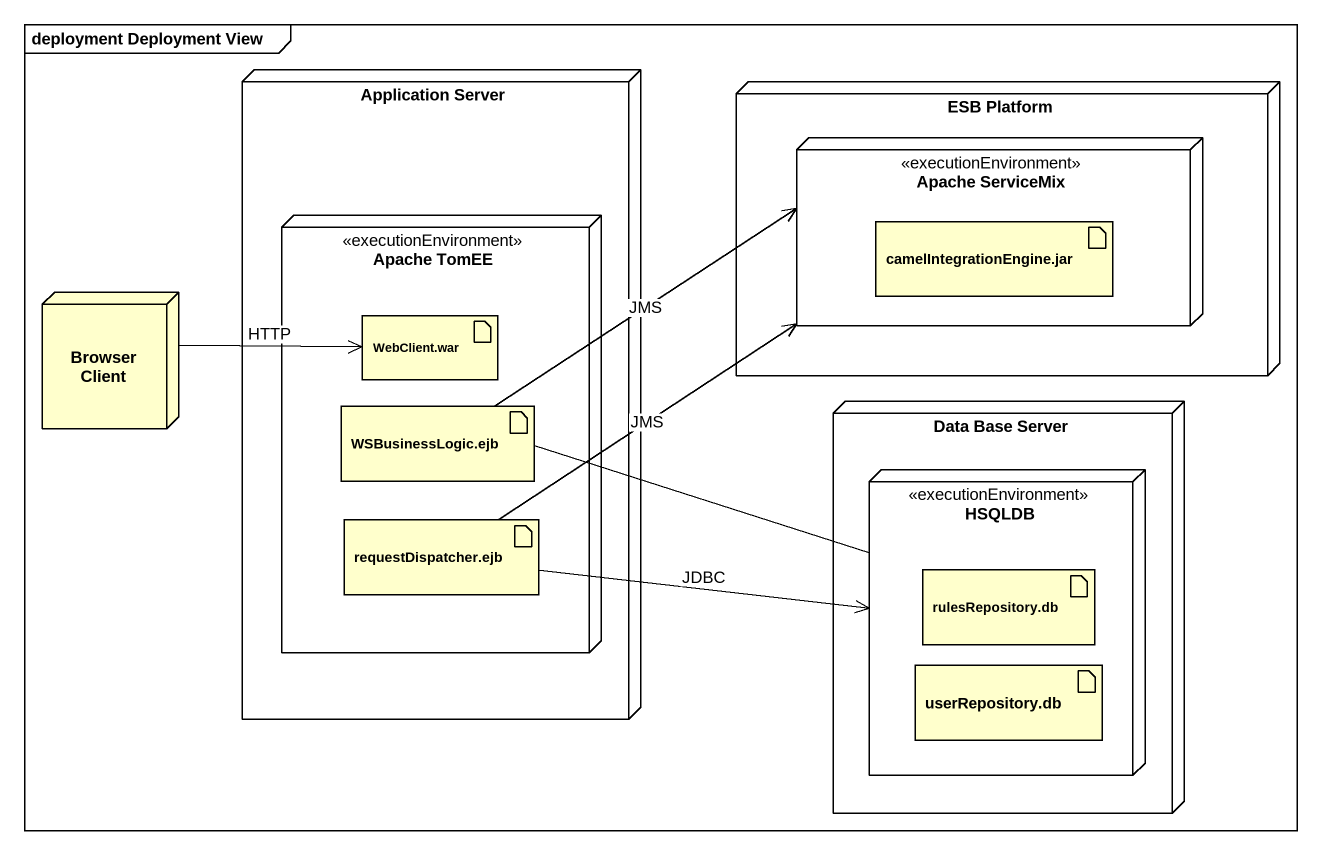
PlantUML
@startuml
mainframe deployment Deployment View
node "Application Server" as Application_Server {
  node "Apache TomEE" as Apache_TomEE <<executionEnvironment>> {
    artifact "WebClient.war" as WebClient_war
    artifact "WSBusinessLogic.ejb" as WSBusinessLogic_ejb
    artifact "requestDispatcher.ejb" as requestDispatcher_ejb
  }
}
node "ESB Platform" as ESB_Platform {
  node "Apache ServiceMix" as Apache_ServiceMix <<executionEnvironment>> {
    artifact "camelIntegrationEngine.jar" as camelIntegrationEngine_jar
  }
}
node "Browser Client" as Browser_Client
node "Data Base Server" as Data_Base_Server {
  node HSQLDB <<executionEnvironment>> {
    artifact "rulesRepository.db" as rulesRepository_db
    artifact "userRepository.db" as userRepository_db
  }
}
Browser_Client -right-> WebClient_war : HTTP
WSBusinessLogic_ejb -right-> Apache_ServiceMix : JMS
WSBusinessLogic_ejb -right- HSQLDB
requestDispatcher_ejb -right-> Apache_ServiceMix : JMS
requestDispatcher_ejb -right-> HSQLDB : JDBC
@enduml
